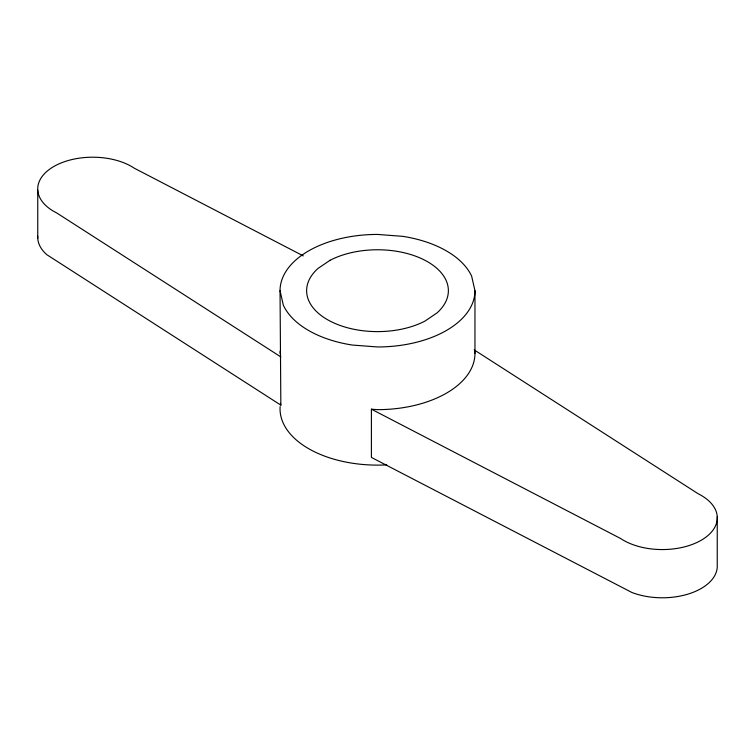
<?xml version="1.0" encoding="UTF-8"?>
<svg xmlns="http://www.w3.org/2000/svg" width="755" height="755" viewBox="0 0 755 755"><rect width="100%" height="100%" fill="white"/><g stroke="black" fill="none" stroke-linecap="round" stroke-linejoin="round"><path stroke-width="1.13" d="M717.25 516.637L717.25 564.863A54.983 31.748 0 0 1 689.202 593.732A54.983 31.748 0 0 1 631.916 592.496L371.403 457.417L371.403 409.191L377.5 409.654A97.461 56.266 0 0 0 474.961 353.387L474.961 290.694L471.639 276.132A97.461 56.266 0 0 0 402.726 236.343L377.5 234.428A97.461 56.266 0 0 0 280.039 290.694L280.841 405.133L46.876 254.728A54.983 31.748 0 0 1 37.741 236.192M303.302 255.907L134.352 168.242A54.983 31.748 0 0 0 53.813 166.506A54.983 31.748 0 0 0 56.814 213.004L280.841 356.907M371.403 409.191L620.648 538.532A54.983 31.748 0 0 0 701.187 540.269A54.983 31.748 0 0 0 698.186 493.77L474.159 349.867M474.555 351.622L474.961 353.387M280.039 290.694L283.361 305.256A97.461 56.266 0 0 0 352.274 345.044L377.5 346.96A97.461 56.266 0 0 0 474.961 290.694M280.445 403.378L280.841 405.133M37.75 190.137L37.75 238.363M280.039 353.387A97.461 56.266 0 0 1 280.124 351.132M386.749 464.863A97.461 56.266 0 0 1 280.124 406.596M330.029 260.305L318.025 268.431A70.876 40.921 0 0 0 331.511 321.828A70.876 40.921 0 0 0 424.971 321.083L436.975 312.947A70.876 40.921 0 0 0 423.489 259.55A70.876 40.921 0 0 0 330.029 260.305"/></g></svg>
